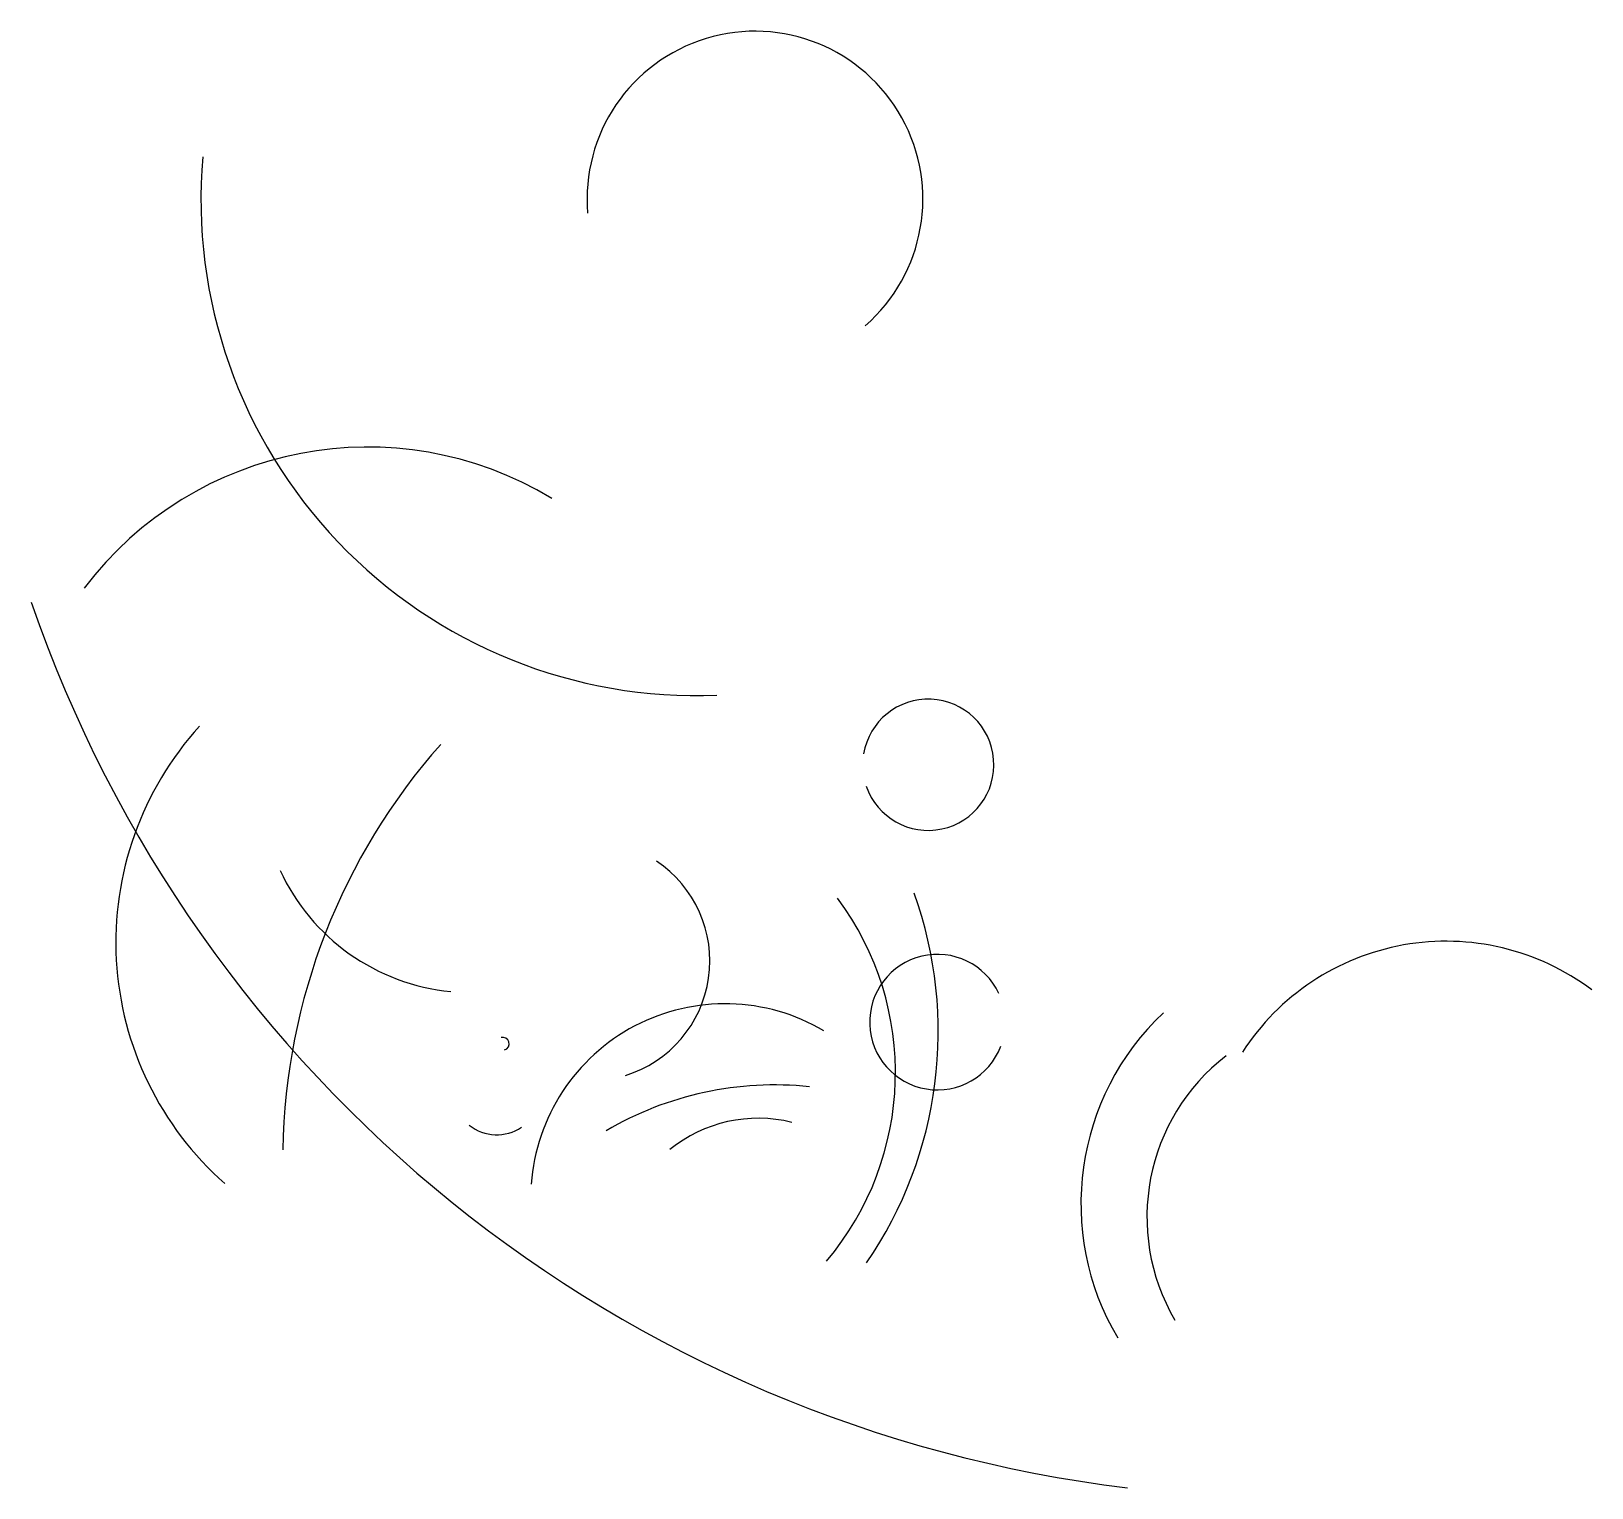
# Model space of a CAD drawing. Header units: inches. Extents: x 795 to 1951, y 1921 to 3000.
import ezdxf

# ---------------------------------------------------------------- set-up
doc = ezdxf.new("R2010")
doc.units = ezdxf.units.IN
doc.header["$MEASUREMENT"] = 0

msp = doc.modelspace()

# ---------------------------------------------------------------- linework, layer by layer
for centre, radius, start, end in [((1331.3, 2875.2), 124.4, 311.0841, 184.8021), ((1288.2, 2874.8), 367.3, 175.036, 272.3236), ((1044.4, 2428.2), 263.4, 58.8302, 142.8756), ((1724.8, 2897.1), 983.3, 199.0091, 263.1403), ((1459.7, 2456.3), 48.6, 199.1039, 170.3711), ((1095.6, 2324.7), 237.8, 137.6632, 228.6859), ((1445.9, 2163.1), 464.5, 138.4113, 179.0044), ((1209.1, 2311), 88.8, 287.1845, 56.3828), ((1163.8, 2258.8), 303.3, 325.5957, 19.7232), ((1219.4, 2228.2), 216, 319.7454, 36.7706), ((1843.3, 2146), 179.6, 53.0407, 147.1542), ((1466.5, 2265.7), 50.2, 24.8713, 339.1585), ((1309.1, 2135.4), 143.9, 59.3957, 175.9281), ((1767.3, 2131.1), 194.5, 133.2815, 210.6976), ((1144.5, 2249.7), 4.73, 286.0973, 105.9692), ((1772.8, 2121.3), 151.1, 127.706, 210.331), ((1346.1, 1971.9), 247.3, 84.0448, 120.3872), ((1140.1, 2215.4), 33.1, 231.7382, 303.5064), ((1333.6, 2091), 103.5, 75.9766, 129.1707)]:
    msp.add_arc(centre, radius, start, end)
at = {"color": 2}
msp.add_arc((1121.1, 2443.7), 156.1, 204.8537, 264.4534, dxfattribs=at)

doc.saveas('drawing.dxf')
